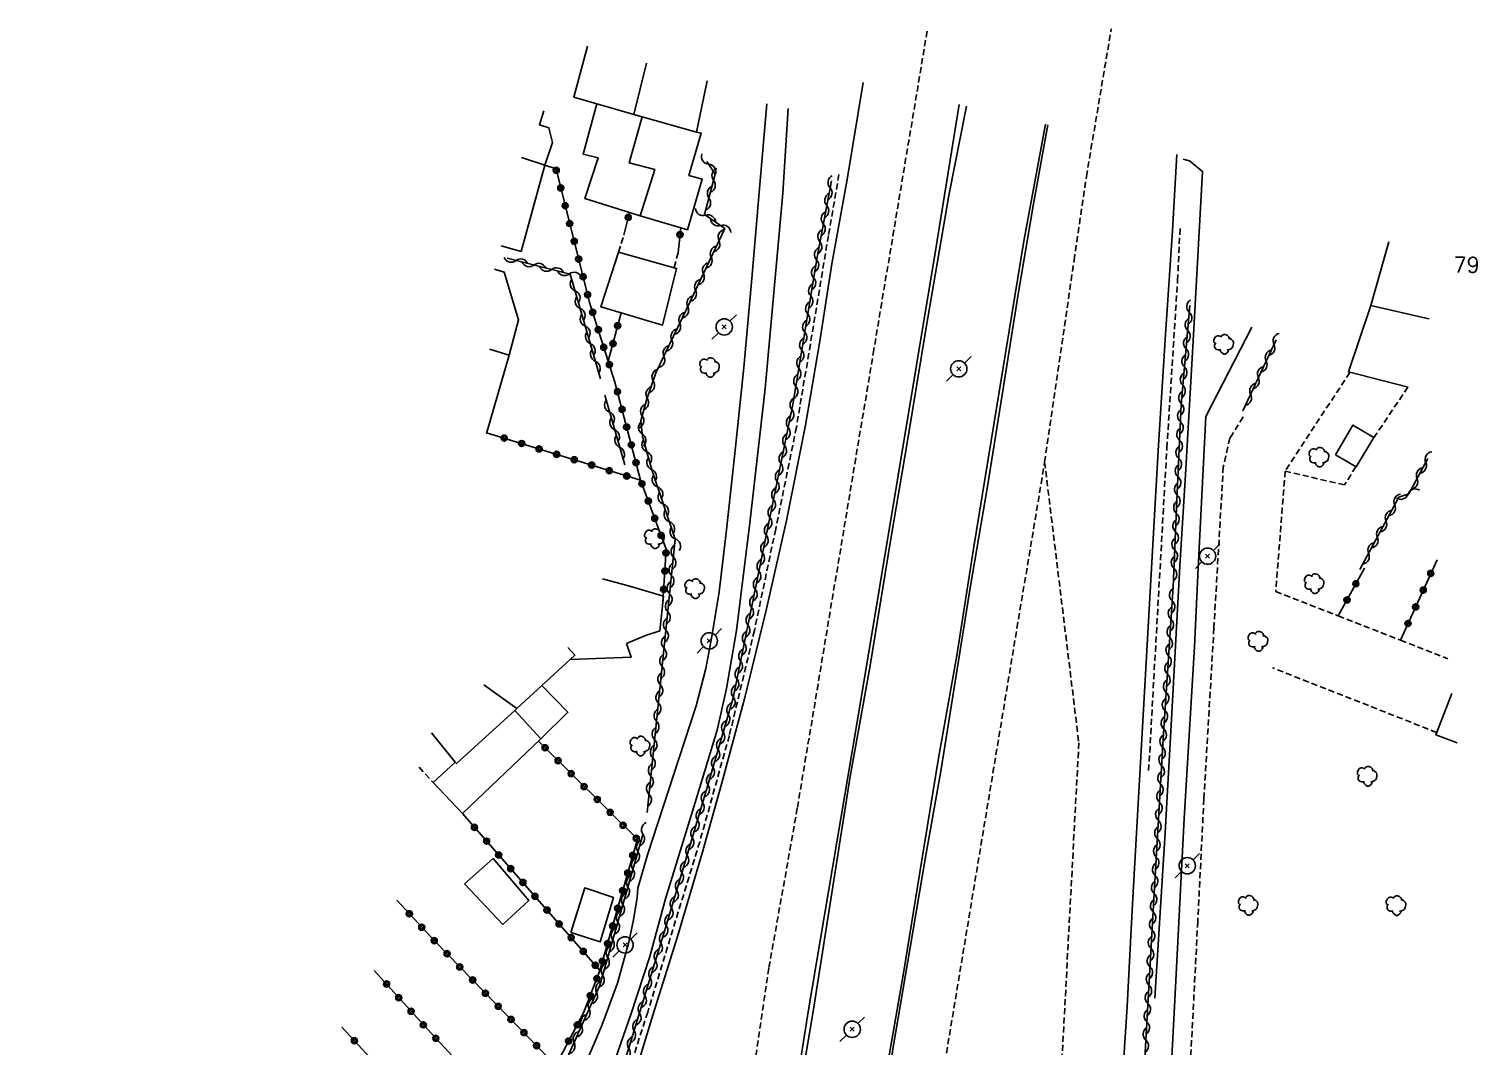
# Model space of a CAD drawing. Header units: millimetres. Extents: x 154000 to 155001, y 120000 to 121000.
# Drawn here: x 154882.1 to 155000.6, y 120916.8 to 121000 of the extents above; entities that cross this region are included whole.
import ezdxf
from ezdxf.enums import TextEntityAlignment as Align

# ---------------------------------------------------------------- set-up
doc = ezdxf.new("R2010")
doc.units = ezdxf.units.MM
doc.linetypes.add('DASHED', pattern=[0.75, 0.5, -0.25])
doc.layers.get('0').update_dxf_attribs({"linetype": 'CONTINUOUS'})
for name, color, linetype in [('W0001', 6, 'DASHED'), ('W0008', 7, 'CONTINUOUS'), ('W0010', 4, 'CONTINUOUS'), ('W0014', 7, 'CONTINUOUS'), ('W0101', 7, 'CONTINUOUS'), ('W0104', 1, 'CONTINUOUS'), ('W0112', 1, 'DASHED'), ('W0300', 7, 'CONTINUOUS'), ('W0310', 3, 'CONTINUOUS'), ('W0323', 7, 'CONTINUOUS'), ('W0473', 7, 'CONTINUOUS'), ('W0991', 7, 'CONTINUOUS'), ('W1102', 7, 'CONTINUOUS')]:
    doc.layers.add(name, color=color, linetype=linetype)
doc.styles.get("Standard").update_dxf_attribs({"font": 'romans.shx', "width": 0.85})

# ---------------------------------------------------------------- blocks, each defined once
blk = doc.blocks.new('T473')
for p, q in [((-0.166667, 0.166667), (0.166667, -0.166667)), ((-0.166667, -0.166667), (0.166667, 0.166667)), ((0.500001, 0.500001), (1.000002, 1.000002)), ((-1.000002, -1.000002), (-0.500001, -0.500001))]:
    blk.add_line(p, q)
blk.add_ellipse((0, 0), major_axis=(0.471405, 0.471405), ratio=1, start_param=5.4977871438, end_param=11.780972451)
blk = doc.blocks.new('T300')
for p, q in [((-0.8, 0.51), (-0.86, 0.34)), ((-0.86, 0.34), (-0.86, 0.17)), ((-0.86, 0.17), (-0.74, 0.06)), ((-0.69, 0.63), (-0.8, 0.51)), ((-0.8, -0.06), (-0.74, 0.06)), ((-0.74, 0.06), (-0.69, 0.11)), ((-0.57, 0.69), (-0.69, 0.63)), ((-0.46, 0.69), (-0.57, 0.69)), ((-0.29, 0.63), (-0.46, 0.69)), ((-0.29, 0.63), (-0.17, 0.74)), ((-0.23, 0.57), (-0.29, 0.63)), ((-0.17, 0.74), (-0.06, 0.8)), ((-0.06, 0.8), (0.06, 0.8)), ((0.06, 0.8), (0.23, 0.74)), ((0.23, 0.74), (0.34, 0.63)), ((0.34, 0.63), (0.4, 0.51)), ((0.46, 0.46), (0.34, 0.46)), ((0.4, 0.51), (0.4, 0.46)), ((0.57, 0.4), (0.46, 0.46)), ((0.57, 0.4), (0.69, 0.29)), ((0.69, 0.29), (0.74, 0.17)), ((0.74, 0.06), (0.69, -0.17)), ((0.74, 0.17), (0.74, 0.06)), ((-0.8, -0.17), (-0.8, -0.06)), ((-0.8, -0.23), (-0.8, -0.17)), ((-0.74, -0.34), (-0.8, -0.23)), ((-0.69, -0.4), (-0.74, -0.34)), ((-0.51, -0.46), (-0.69, -0.4)), ((-0.4, -0.46), (-0.51, -0.46)), ((-0.4, -0.46), (-0.34, -0.46)), ((-0.34, -0.46), (-0.34, -0.4)), ((-0.34, -0.51), (-0.34, -0.46)), ((-0.29, -0.63), (-0.34, -0.51)), ((-0.17, -0.74), (-0.29, -0.63)), ((-0.06, -0.8), (-0.17, -0.74)), ((0.06, -0.8), (-0.06, -0.8)), ((0.17, -0.74), (0.06, -0.8)), ((0.23, -0.69), (0.17, -0.74)), ((0.29, -0.46), (0.23, -0.46)), ((0.29, -0.63), (0.23, -0.69)), ((0.46, -0.4), (0.29, -0.46)), ((0.34, -0.51), (0.29, -0.63)), ((0.34, -0.51), (0.34, -0.46)), ((0.57, -0.34), (0.46, -0.4)), ((0.63, -0.29), (0.57, -0.34)), ((0.69, -0.17), (0.63, -0.29))]:
    blk.add_line(p, q)
blk = doc.blocks.new('t323o')
at = {"color": 0, "linetype": 'Continuous'}
for radius in [0.25, 0.15]:
    blk.add_circle((0, 0), radius, dxfattribs=at)
blk = doc.blocks.new('t310o')
at = {"color": 0, "linetype": 'Continuous'}
for centre, start, end in [((-0.5, 0.38), 216.8699, 323.1304), ((0.5, -0.37), 36.8699, 143.1303)]:
    blk.add_arc(centre, 0.625, start, end, dxfattribs=at)

msp = doc.modelspace()

# ---------------------------------------------------------------- linework, layer by layer
at = {"layer": 'W0001'}
for points in [[(154941.39, 120914.5), (154942.68, 120923.19), (154945.01, 120936.29), (154951.21, 120973.44), (154955.65, 121000)], [(154965.23, 120964.56), (154967.64, 120981.07), (154968.65, 120987.93), (154970.68, 121000)], [(154909.68, 120741.75), (154914.92, 120751.43), (154923.99, 120772.67), (154930.93, 120792.15), (154937.24, 120813.62), (154943.44, 120838.38), (154948.15, 120863.34), (154952.67, 120888.97), (154956.46, 120911.74), (154965.23, 120964.56)], [(154965.23, 120964.56), (154968.03, 120941.59), (154965.2, 120888.33), (154963.3, 120855.5), (154958.25, 120827.15), (154949.91, 120797.72), (154941.02, 120772.99), (154929.41, 120747.63), (154919.35, 120729.34)]]:
    msp.add_lwpolyline(points, dxfattribs=at)
at = {"layer": 'W0008'}
for points in [[(154950.4, 120995.61), (154949.07, 120987.68), (154947.82, 120980.79), (154946.83, 120974.46), (154945.68, 120967.59), (154944.11, 120959.77)], [(154958.25, 120993.81), (154956.31, 120981.84), (154950.21, 120945.08), (154945.92, 120919.75), (154943.84, 120906.62), (154941.36, 120891.68), (154937.19, 120868.23), (154933.62, 120850.16), (154930.32, 120834.55), (154927.43, 120822.56), (154924.51, 120811.74), (154920.25, 120797.73), (154917.55, 120789.62), (154914.85, 120782.2), (154911.78, 120773.96), (154908.6, 120766.24), (154904.86, 120757.62), (154901.94, 120751.81)], [(154965.5, 120992.15), (154964.33, 120985.7), (154963.07, 120978.29), (154961.87, 120970.74), (154960.55, 120962.57), (154959.16, 120954.43), (154956.73, 120939.28), (154955.48, 120932.23), (154954.24, 120924.85), (154952.86, 120916.84), (154951.58, 120908.71)], [(154971.45, 120911.66), (154971.98, 120920.01), (154972.42, 120928.41), (154974.53, 120965.5), (154975.13, 120974.99), (154975.68, 120983.52), (154976.04, 120989.74)], [(154944.11, 120959.77), (154942.47, 120952.55), (154940.71, 120945.29), (154938.81, 120938.21), (154937.21, 120932.56), (154935.19, 120925.74), (154933.29, 120919.65), (154931.36, 120913.31), (154927.84, 120902.25), (154924.47, 120891.54), (154920.95, 120880.12), (154917.39, 120868.81), (154912.95, 120854.64), (154907.57, 120838.23), (154901.45, 120821.14), (154893.88, 120801.75), (154886.48, 120785.52), (154882.15, 120777.2)]]:
    msp.add_lwpolyline(points, dxfattribs=at)
at = {"layer": 'W0010'}
for points in [[(154958.85, 120993.68), (154957.39, 120986.36), (154955.52, 120975.4), (154954.03, 120966.46), (154952.63, 120958.12)], [(154959.4, 120957.45), (154963.53, 120982.64), (154965.31, 120992.2)], [(154952.63, 120958.12), (154950.94, 120947.75), (154949.32, 120938.83), (154946.26, 120919.45), (154944.61, 120909.61), (154941.83, 120892.7), (154940.27, 120883.65), (154938.3, 120873.37), (154936.79, 120864.24), (154933.95, 120850.13), (154932.63, 120843.84), (154928.22, 120824.42), (154926.43, 120817.28), (154924.67, 120810.89), (154922.88, 120804.71), (154920.72, 120797.6), (154918.33, 120790.43), (154913.57, 120777.35), (154911.14, 120771.06), (154906.03, 120759.27), (154902.26, 120751.39)], [(154912.13, 120756.11), (154914.56, 120761.53), (154916.65, 120766.49), (154918.58, 120771.25), (154920.86, 120777.12), (154923.22, 120783.65), (154925.32, 120789.65), (154927.61, 120796.5), (154929.71, 120803.52), (154933.21, 120815.93), (154934.83, 120822.11), (154937.98, 120835.37), (154939.42, 120841.8), (154940.81, 120848.38), (154942.2, 120855.64), (154943.48, 120862.12), (154944.83, 120869.53), (154950.71, 120905.02), (154952.22, 120914.27), (154953.68, 120922.73), (154955.17, 120931.83), (154956.55, 120940.32), (154958.04, 120948.72), (154959.4, 120957.45)]]:
    msp.add_lwpolyline(points, dxfattribs=at)
at = {"layer": 'W0014'}
for points in [[(154942.5, 120993.88), (154941.92, 120986.95), (154941.28, 120979.57), (154940.62, 120972.31)], [(154942.36, 120970.57), (154943.82, 120986.57), (154944.25, 120993.5)], [(154976.57, 120989.34), (154977.09, 120989.2), (154978.15, 120988.34), (154977.37, 120974.49), (154976.76, 120963.53), (154976.28, 120956.05)], [(154977.78, 120955.88), (154978.43, 120968.28), (154982.19, 120975.6)], [(154940.62, 120972.31), (154939.88, 120965.26), (154939.18, 120958.76), (154938.61, 120953.95), (154938.02, 120950.28), (154937.51, 120947.67), (154936.73, 120944.62), (154934.86, 120938.93), (154932.74, 120932.41)], [(154942.36, 120970.57), (154941.11, 120959.58), (154940.02, 120950.79), (154939.21, 120946.04)], [(154976.28, 120956.05), (154975.65, 120944), (154975.09, 120934.24), (154974.26, 120920.69)], [(154975.87, 120920.54), (154976.64, 120935.4), (154977.48, 120949.43), (154977.78, 120955.88)], [(154929.87, 120915.05), (154931.41, 120919.43), (154932.94, 120924.09), (154934.23, 120928.83), (154936.65, 120936.7), (154938.45, 120942.62), (154939.21, 120946.04)], [(154932.74, 120932.41), (154931.95, 120929.68), (154931.89, 120928.92), (154931.61, 120927.11), (154931.21, 120925.27), (154930.28, 120921.93), (154929, 120918.45), (154927.6, 120915.14), (154926.37, 120911.88), (154925.05, 120909.46), (154923.43, 120906.99), (154921.36, 120904.94), (154918.37, 120902.14), (154914.34, 120898.27), (154910.57, 120894.81), (154909.54, 120895.98), (154904.41, 120891.19), (154905.45, 120890.05), (154899.21, 120884.19), (154892.45, 120877.98), (154895.93, 120874.24), (154892.33, 120870.86), (154890.51, 120872.87)], [(154975.87, 120920.54), (154974.84, 120900.85), (154973.88, 120885.85), (154972.55, 120867.98), (154971.88, 120861.65), (154970.85, 120853.92), (154969.44, 120845.56), (154967.78, 120836.87), (154965.71, 120826.75), (154963.26, 120816.65), (154960.32, 120805.69), (154957.42, 120796.09), (154954.06, 120785.94), (154950.69, 120776.93), (154947.5, 120768.96), (154949.63, 120767.51)]]:
    msp.add_lwpolyline(points, dxfattribs=at)
at = {"layer": 'W0101'}
for points in [[(154927.84, 120998.6), (154926.72, 120994.42), (154928.61, 120993.87), (154931.63, 120992.99)], [(154937.63, 120995.76), (154936.75, 120991.56), (154932.31, 120992.8), (154931.63, 120992.99)], [(154996.68, 120976.28), (154996.41, 120976.34), (154991.92, 120977.36), (154993.4, 120982.58)], [(154919.81, 120973.79), (154921.44, 120973.3), (154919.57, 120966.91)], [(154926.22, 120949.39), (154926.81, 120948.76), (154926.43, 120948.41), (154924.11, 120946.29), (154922.05, 120944.4)], [(154915.07, 120942.4), (154917.01, 120940.01), (154917.13, 120939.89), (154921.88, 120944.24), (154922.05, 120944.4)]]:
    msp.add_lwpolyline(points, dxfattribs=at)
at = {"layer": 'W0104'}
for points in [[(154932.15, 120984.71), (154931.28, 120984.99), (154927.62, 120986.12), (154928.7, 120989.45), (154927.48, 120989.76), (154928.61, 120993.87)], [(154924.34, 120988.86), (154924.97, 120990.7), (154924.68, 120991.92), (154923.9, 120992.15), (154924.26, 120993.31)], [(154932.31, 120992.8), (154931.25, 120989.04), (154933.34, 120988.49), (154932.15, 120984.71)], [(154932.15, 120984.71), (154935.46, 120983.73), (154936.01, 120983.57), (154937.22, 120987.7), (154936.13, 120988.02), (154937.14, 120991.48), (154936.75, 120991.56)], [(154924.34, 120988.86), (154922.4, 120981.79), (154920.78, 120982.26)], [(154924.34, 120988.86), (154922.45, 120989.48)], [(154920.23, 120980.34), (154921.01, 120980.11), (154922.2, 120976.19), (154921.44, 120973.3)], [(154994.98, 120970.69), (154990.08, 120971.93), (154991.92, 120977.36)], [(154929.06, 120955), (154931.18, 120954.44), (154934.05, 120953.59), (154933.76, 120950.75), (154932.57, 120950.37), (154931.03, 120949.71), (154931.4, 120948.59), (154926.43, 120948.41)], [(154924.11, 120946.29), (154926.24, 120944.09), (154924.02, 120941.9)], [(154998.97, 120941.58), (154997.23, 120942.25), (154998.53, 120945.62)], [(154921.88, 120944.24), (154924.02, 120941.9)], [(154917.01, 120940.01), (154915.21, 120938.34), (154917.6, 120935.8), (154924.02, 120941.9)]]:
    msp.add_lwpolyline(points, dxfattribs=at)
for points in [[(154930.38, 120981.74), (154935.12, 120980.4), (154933.97, 120975.76), (154930.58, 120976.77), (154928.93, 120977.26)], [(154989.03, 120965.14), (154990.45, 120967.59), (154992.17, 120966.56), (154990.72, 120964.16)], [(154917.78, 120930.05), (154920.11, 120932.11), (154923.04, 120928.69), (154920.91, 120926.73)], [(154926.47, 120926.07), (154927.61, 120929.71), (154929.95, 120928.93), (154928.86, 120925.3)]]:
    msp.add_lwpolyline(points, close=True, dxfattribs=at)
at = {"layer": 'W0112'}
for points in [[(154948.41, 120988.1), (154947.55, 120983.1), (154944.93, 120967.41), (154943.23, 120959.08)], [(154930.38, 120981.74), (154930.82, 120983.19)], [(154973.74, 120939.31), (154975.23, 120965.71), (154976.11, 120979.42), (154976.31, 120983.68)], [(154934.92, 120980.49), (154935.24, 120981.68)], [(154990.19, 120971.9), (154984.91, 120963.82)], [(154994.95, 120970.7), (154992.17, 120966.56)], [(154981.47, 120968.25), (154980.39, 120966.53), (154979.85, 120964.18), (154979.08, 120950.99), (154978.26, 120937), (154977.76, 120926.98)], [(154984.91, 120963.82), (154984.14, 120953.96), (154989.25, 120951.97), (154994.34, 120949.98), (154998.22, 120948.47)], [(154990.7, 120964.17), (154989.75, 120962.69), (154984.91, 120963.82)], [(154943.23, 120959.08), (154941.49, 120950.77), (154939.44, 120942.18), (154937.02, 120933.49)], [(154997.3, 120942.44), (154983.86, 120947.73)], [(154914.06, 120939.59), (154915.3, 120938.25)], [(154937.02, 120933.49), (154932.76, 120919.56), (154928.18, 120905.19), (154924.31, 120893.02), (154920.72, 120881.34), (154916.84, 120869.08), (154913.61, 120858.72), (154911.05, 120850.6), (154905.37, 120833.81), (154902.43, 120825.42), (154899.21, 120816.82), (154896.08, 120808.67), (154892.65, 120800.2), (154889.18, 120792.47), (154885.6, 120785.2), (154882.44, 120778.81)], [(154977.76, 120926.98), (154977.2, 120916.17), (154976.33, 120899.76), (154979.12, 120896.38)]]:
    msp.add_lwpolyline(points, dxfattribs=at)
at = {"layer": 'W0310'}
for points in [[(154937.6, 120989.15), (154938.28, 120988.11), (154937.41, 120984.81), (154939.06, 120983.68), (154936.3, 120977.82), (154933.44, 120971.85)], [(154944.64, 120969.27), (154946.62, 120981.33), (154947.79, 120987.58)], [(154928.89, 120971.37), (154926.43, 120979.94), (154921.26, 120981.24)], [(154977.11, 120977.38), (154976.39, 120969.25), (154976.06, 120961.44), (154975.74, 120954.36)], [(154984.17, 120974.57), (154981.44, 120968.76)], [(154933.44, 120971.85), (154932.66, 120969.62), (154932.21, 120967.94), (154932.33, 120966.65), (154933.12, 120963.83), (154935.01, 120958.25), (154932.71, 120935.89)], [(154930.88, 120964.32), (154929.25, 120970.03)], [(154944.64, 120969.27), (154939.74, 120945.27), (154937.61, 120937.85), (154934.42, 120927.08), (154930.92, 120915.65), (154927.18, 120903.78), (154923.08, 120891.46), (154919.69, 120879.71), (154915.89, 120867.85), (154912.31, 120856.65), (154905.52, 120835.89), (154901.66, 120825.1), (154901.18, 120823.84)], [(154991.03, 120955.77), (154994.21, 120961.68), (154995.02, 120961.95), (154996.59, 120964.85)], [(154975.74, 120954.36), (154974.95, 120942.35), (154974.16, 120928.79), (154973.42, 120915.77)], [(154932.39, 120934.16), (154928.85, 120921.75), (154925.21, 120913.69), (154912.98, 120902.81), (154899.25, 120891.11), (154895.17, 120887.58)]]:
    msp.add_lwpolyline(points, dxfattribs=at)
at = {"layer": 'W0323'}
for points in [[(154924.34, 120988.86), (154925.26, 120988.55), (154928.01, 120977.62), (154929.54, 120972.81), (154930.08, 120971.1)], [(154931.28, 120984.99), (154930.8, 120983.13)], [(154935.24, 120981.68), (154935.46, 120983.73)], [(154930.58, 120976.77), (154929.54, 120972.81)], [(154932.18, 120963.07), (154930.08, 120971.1)], [(154919.58, 120966.96), (154932.18, 120963.07), (154934.28, 120957.42), (154934, 120953.13)], [(154989.25, 120951.97), (154991.39, 120955.88)], [(154997.33, 120956.57), (154994.34, 120949.98)], [(154923.83, 120941.72), (154931.92, 120933.69), (154928.82, 120922.87), (154927.52, 120919.5)], [(154917.6, 120935.8), (154928.85, 120922.97)], [(154912.23, 120928.7), (154915.4, 120925.29), (154925.24, 120915.19), (154927.52, 120919.5)], [(154921.1, 120911.28), (154914.44, 120918.48), (154910.39, 120922.96)], [(154917.33, 120907.94), (154907.75, 120918.31)]]:
    msp.add_lwpolyline(points, dxfattribs=at)
at = {"layer": 'W1102'}
for points in [[(154931.63, 120992.99), (154932.66, 120997.21)], [(154919.35, 120946.32), (154922.05, 120944.4)]]:
    msp.add_lwpolyline(points, dxfattribs=at)

# ---------------------------------------------------------------- block references
at = {"layer": 'W0300'}
for p in [(154979.94, 120974.2), (154937.88, 120972.3), (154987.73, 120964.96), (154933.37, 120958.29), (154936.67, 120954.2), (154987.34, 120954.61), (154982.74, 120949.89), (154932.19, 120941.32), (154991.68, 120938.85), (154981.94, 120928.29), (154994.04, 120928.27)]:
    msp.add_blockref('T300', p, dxfattribs=at)
at = {"layer": 'W0310'}
for p, rotation in [((154937.74, 120988.93), 303.2055728774876), ((154938.15, 120987.61), 255.1367469689251), ((154947.68, 120987.01), 79.37244138974727), ((154937.77, 120986.16), 255.1367469689251), ((154947.41, 120985.54), 79.37244138974727), ((154937.49, 120984.75), 325.5327118229152), ((154938.73, 120983.91), 325.5327118229152), ((154947.13, 120984.06), 79.37244138974727), ((154938.59, 120982.68), 244.7358234959185), ((154946.85, 120982.59), 79.37244138974727), ((154937.95, 120981.33), 244.7358234959185), ((154946.58, 120981.11), 80.6902873607199), ((154921.99, 120981.05), 165.981979551843), ((154923.45, 120980.69), 165.981979551843), ((154924.9, 120980.32), 165.981979551843), ((154926.36, 120979.96), 165.981979551843), ((154937.31, 120979.97), 244.7358234959185), ((154946.34, 120979.63), 80.6902873607199), ((154926.83, 120978.57), 105.9974372523369), ((154936.67, 120978.62), 244.7358234959185), ((154927.24, 120977.13), 105.9974372523369), ((154936.03, 120977.26), 244.4454677031588), ((154946.1, 120978.15), 80.6902873607199), ((154935.38, 120975.91), 244.4454677031588), ((154945.86, 120976.67), 80.6902873607199), ((154977.06, 120976.82), 264.9059189430417), ((154927.65, 120975.69), 105.9974372523369), ((154945.61, 120975.19), 80.6902873607199), ((154976.93, 120975.32), 264.9059189430417), ((154928.07, 120974.25), 105.9974372523369), ((154934.73, 120974.55), 244.4454677031588), ((154945.37, 120973.71), 80.6902873607199), ((154976.8, 120973.83), 264.9059189430417), ((154983.99, 120974.19), 244.8385571058845), ((154928.48, 120972.81), 105.9974372523369), ((154934.09, 120973.2), 244.4454677031588), ((154945.13, 120972.23), 80.6902873607199), ((154976.66, 120972.34), 264.9059189430417), ((154983.35, 120972.83), 244.8385571058845), ((154933.21, 120971.19), 250.7592025298474), ((154982.71, 120971.47), 244.8385571058845), ((154944.88, 120970.75), 80.6902873607199), ((154976.53, 120970.84), 264.9059189430417), ((154982.08, 120970.11), 244.8385571058845), ((154932.72, 120969.77), 250.7592025298474), ((154944.56, 120968.85), 258.4602342134354), ((154976.4, 120969.35), 264.9059189430417), ((154929.64, 120968.65), 105.9108963619844), ((154932.31, 120968.33), 254.7622594519748), ((154976.33, 120967.85), 267.5820369358953), ((154930.06, 120967.21), 105.9108963619844), ((154932.31, 120966.85), 275.6843287428943), ((154944.26, 120967.38), 258.4602342134354), ((154976.27, 120966.35), 267.5820369358953), ((154930.47, 120965.77), 105.9108963619844), ((154932.68, 120965.4), 285.4748653270734), ((154943.96, 120965.91), 258.4602342134354), ((154933.08, 120963.95), 285.4748653270734), ((154943.66, 120964.44), 258.4602342134354), ((154976.2, 120964.85), 267.5820369358953), ((154996.42, 120964.53), 61.45758156020899), ((154943.36, 120962.97), 258.4602342134354), ((154976.14, 120963.35), 267.5820369358953), ((154995.7, 120963.21), 61.45758156020899), ((154933.56, 120962.53), 288.7824526442955), ((154976.08, 120961.86), 267.5820369358953), ((154934.04, 120961.11), 288.7824526442955), ((154943.06, 120961.5), 258.4602342134354), ((154993.87, 120961.05), 61.67267509285198), ((154994.96, 120961.93), 18.43494882229747), ((154934.52, 120959.69), 288.7824526442955), ((154942.76, 120960.03), 258.4602342134354), ((154976.01, 120960.36), 267.3944994395027), ((154993.16, 120959.73), 61.67267509285198), ((154935.01, 120958.27), 288.7824526442955), ((154942.46, 120958.57), 258.4602342134354), ((154975.94, 120958.86), 267.3944994395027), ((154992.45, 120958.41), 61.67267509285198), ((154942.16, 120957.1), 258.4602342134354), ((154975.87, 120957.36), 267.3944994395027), ((154991.74, 120957.09), 61.67267509285198), ((154934.86, 120956.78), 264.1194752559118), ((154975.81, 120955.86), 267.3944994395027), ((154934.71, 120955.29), 264.1194752559118), ((154941.86, 120955.63), 258.4602342134354), ((154934.55, 120953.79), 264.1194752559118), ((154941.56, 120954.16), 258.4602342134354), ((154934.4, 120952.3), 264.1194752559118), ((154941.26, 120952.69), 258.4602342134354), ((154975.66, 120953.2), 266.240716065102), ((154940.96, 120951.22), 258.4602342134354), ((154975.56, 120951.7), 266.240716065102), ((154934.25, 120950.81), 264.1194752559118), ((154940.66, 120949.75), 258.4602342134354), ((154975.46, 120950.21), 266.240716065102), ((154934.09, 120949.32), 264.1194752559118), ((154975.37, 120948.71), 266.240716065102), ((154933.94, 120947.83), 264.1194752559118), ((154940.36, 120948.28), 258.4602342134354), ((154933.79, 120946.33), 264.1194752559118), ((154940.06, 120946.81), 258.4602342134354), ((154975.27, 120947.21), 266.240716065102), ((154939.76, 120945.34), 258.4602342134354), ((154975.17, 120945.72), 266.240716065102), ((154933.63, 120944.84), 264.1194752559118), ((154939.35, 120943.9), 253.9527522855809), ((154975.07, 120944.22), 266.240716065102), ((154933.48, 120943.35), 264.1194752559118), ((154974.97, 120942.72), 266.240716065102), ((154933.32, 120941.86), 264.1194752559118), ((154938.93, 120942.45), 253.9527522855809), ((154933.17, 120940.37), 264.1194752559118), ((154938.52, 120941.01), 253.9527522855809), ((154974.88, 120941.23), 266.6714210837545), ((154938.1, 120939.57), 253.9527522855809), ((154974.8, 120939.73), 266.6714210837545), ((154933.02, 120938.87), 264.1194752559118), ((154937.69, 120938.13), 253.9527522855809), ((154974.71, 120938.23), 266.6714210837545), ((154932.86, 120937.38), 264.1194752559118), ((154937.26, 120936.69), 253.5251870062381), ((154974.62, 120936.73), 266.6714210837545), ((154936.84, 120935.25), 253.5251870062381), ((154974.53, 120935.24), 266.6714210837545), ((154932.37, 120934.11), 254.0863202151753), ((154936.41, 120933.81), 253.5251870062381), ((154974.45, 120933.74), 266.6714210837545), ((154931.96, 120932.67), 254.0863202151753), ((154935.99, 120932.37), 253.5251870062381), ((154974.36, 120932.24), 266.6714210837545), ((154931.55, 120931.23), 254.0863202151753), ((154935.56, 120930.94), 253.5251870062381), ((154931.14, 120929.78), 254.0863202151753), ((154974.27, 120930.74), 266.6714210837545), ((154935.14, 120929.5), 253.5251870062381), ((154974.19, 120929.25), 266.6714210837545), ((154930.73, 120928.34), 254.0863202151753), ((154934.71, 120928.06), 253.5251870062381), ((154974.1, 120927.75), 266.7341486613229), ((154930.32, 120926.9), 254.0863202151753), ((154934.28, 120926.62), 252.9730217713507), ((154974.02, 120926.25), 266.7341486613229), ((154929.9, 120925.46), 254.0863202151753), ((154933.84, 120925.19), 252.9730217713507), ((154929.49, 120924.01), 254.0863202151753), ((154933.4, 120923.75), 252.9730217713507), ((154973.93, 120924.75), 266.7341486613229), ((154929.08, 120922.57), 254.0863202151753), ((154973.84, 120923.26), 266.7341486613229), ((154932.96, 120922.32), 252.9730217713507), ((154973.76, 120921.76), 266.7341486613229), ((154928.58, 120921.16), 245.6965941037047), ((154932.53, 120920.89), 252.9730217713507), ((154973.67, 120920.26), 266.7341486613229), ((154927.96, 120919.79), 245.6965941037047), ((154932.09, 120919.45), 252.9730217713507), ((154927.35, 120918.43), 245.6965941037047), ((154931.65, 120918.02), 252.9730217713507), ((154973.59, 120918.76), 266.7341486613229), ((154926.73, 120917.06), 245.6965941037047), ((154931.21, 120916.58), 252.9730217713507), ((154973.5, 120917.27), 266.7341486613229)]:
    msp.add_blockref('t310o', p, dxfattribs=dict(at, rotation=rotation))
at = {"layer": 'W0323'}
for p, rotation in [((154925.28, 120988.44), 284.1126624466365), ((154925.65, 120986.99), 284.1126624466365), ((154926.01, 120985.54), 284.1126624466365), ((154926.38, 120984.08), 284.1126624466365), ((154931.17, 120984.58), 255.4430973658787), ((154926.75, 120982.63), 284.1126624466365), ((154935.4, 120983.17), 83.81569395937176), ((154927.11, 120981.17), 284.1126624466365), ((154927.48, 120979.72), 284.1126624466365), ((154927.84, 120978.26), 284.1126624466365), ((154928.26, 120976.82), 287.698355050458), ((154928.72, 120975.39), 287.698355050458), ((154930.3, 120975.71), 255.2607136063059), ((154929.92, 120974.26), 255.2607136063059), ((154929.17, 120973.96), 287.698355050458), ((154929.63, 120972.53), 287.6971889461253), ((154930.29, 120970.32), 104.6301602235045), ((154930.67, 120968.87), 104.6301602235045), ((154931.04, 120967.42), 104.6301602235045), ((154921.02, 120966.52), 342.8126250628983), ((154922.45, 120966.08), 342.8126250628983), ((154931.42, 120965.97), 104.6301602235045), ((154923.88, 120965.64), 342.8126250628983), ((154925.31, 120965.19), 342.8126250628983), ((154926.75, 120964.75), 342.8126250628983), ((154928.18, 120964.31), 342.8126250628983), ((154929.61, 120963.86), 342.8126250628983), ((154931.8, 120964.52), 104.6301602235045), ((154931.05, 120963.42), 342.8126250628983), ((154932.29, 120962.78), 290.4113339161377), ((154932.81, 120961.37), 290.4113339161377), ((154933.34, 120959.96), 290.4113339161377), ((154933.86, 120958.56), 290.4113339161377), ((154934.26, 120957.13), 266.2665797019217), ((154934.17, 120955.64), 266.2665797019217), ((154996.82, 120955.45), 245.57487491099), ((154934.07, 120954.14), 266.2665797019217), ((154990.69, 120954.6), 61.34956582576342), ((154996.2, 120954.08), 245.57487491099), ((154989.97, 120953.28), 61.34956582576342), ((154995.58, 120952.71), 245.57487491099), ((154994.96, 120951.35), 245.57487491099), ((154924.37, 120941.18), 315.1883436939738), ((154925.43, 120940.13), 315.1883436939738), ((154926.5, 120939.07), 315.1883436939738), ((154927.56, 120938.01), 315.1883436939738), ((154928.63, 120936.95), 315.1883436939738), ((154929.69, 120935.9), 315.1883436939738), ((154918.59, 120934.67), 311.2516512366527), ((154930.75, 120934.84), 315.1883436939738), ((154919.58, 120933.54), 311.2516512366527), ((154931.82, 120933.78), 315.1883436939738), ((154920.57, 120932.41), 311.2516512366527), ((154931.54, 120932.37), 254.0259306853416), ((154921.56, 120931.29), 311.2516512366527), ((154931.13, 120930.93), 254.0259306853416), ((154922.55, 120930.16), 311.2516512366527), ((154930.71, 120929.49), 254.0259306853416), ((154923.53, 120929.03), 311.2516512366527), ((154924.52, 120927.9), 311.2516512366527), ((154930.3, 120928.05), 254.0259306853416), ((154913.26, 120927.6), 312.9897366798909), ((154925.51, 120926.77), 311.2516512366527), ((154914.28, 120926.5), 312.9897366798909), ((154926.5, 120925.65), 311.2516512366527), ((154929.89, 120926.61), 254.0259306853416), ((154915.3, 120925.4), 312.9897366798909), ((154927.49, 120924.52), 311.2516512366527), ((154929.48, 120925.16), 254.0259306853416), ((154916.35, 120924.33), 314.2442993027107), ((154917.39, 120923.25), 314.2442993027107), ((154928.48, 120923.39), 311.2516512366527), ((154929.06, 120923.72), 254.0259306853416), ((154918.44, 120922.18), 314.2442993027107), ((154928.6, 120922.3), 248.9351510299941), ((154911.4, 120921.85), 132.053028527723), ((154919.49, 120921.1), 314.2442993027107), ((154928.06, 120920.9), 248.9351510299941), ((154912.4, 120920.73), 132.053028527723), ((154913.41, 120919.62), 132.053028527723), ((154920.53, 120920.03), 314.2442993027107), ((154914.41, 120918.51), 132.053028527723), ((154921.58, 120918.95), 314.2442993027107), ((154927, 120918.51), 62.12474745752369), ((154915.43, 120917.41), 132.7745141716279), ((154922.63, 120917.88), 314.2442993027107), ((154908.77, 120917.21), 132.7208473271113), ((154923.67, 120916.81), 314.2442993027107), ((154926.29, 120917.18), 62.12474745752369)]:
    msp.add_blockref('t323o', p, dxfattribs=dict(at, rotation=rotation))
at = {"layer": 'W0473'}
for p in [(154939.02, 120975.62), (154958.21, 120972.19), (154978.56, 120956.86), (154937.8, 120949.93), (154976.9, 120931.53), (154930.91, 120925.05), (154949.49, 120918.15)]:
    msp.add_blockref('T473', p, dxfattribs=at)

# ---------------------------------------------------------------- texts
at = {"layer": 'W0991'}
msp.add_text('79', height=1.25, dxfattribs=at).set_placement((154999.75, 120980.7), align=Align.MIDDLE_CENTER)

doc.saveas('drawing.dxf')
